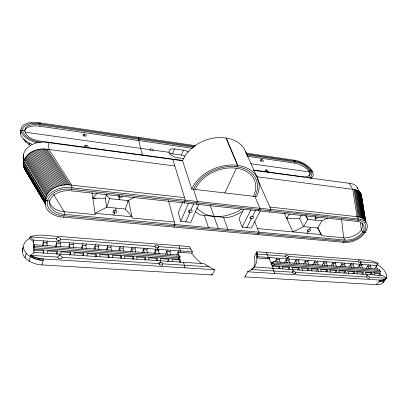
<?xml version="1.0" encoding="UTF-8"?>
<svg xmlns="http://www.w3.org/2000/svg" width="407" height="407" viewBox="0 0 407 407"><rect width="100%" height="100%" fill="white"/><g stroke="black" fill="none" stroke-linecap="round" stroke-linejoin="round"><path stroke-width="0.61" d="M174.827 165.98L47.014 149.227C36.605 147.375 21.607 154.207 23.662 166.575L45.335 202.793C43.783 190.013 59.356 183.476 70.075 184.992L184.503 197.629M45.289 203.531L45.665 200.478L46.79 197.69M29.151 261.091L30.667 255.103L34.447 252.421L204.141 263.69L210.516 267.679L214.754 269.714L212.164 274.959L41.962 264.921A20.854 14.398 10.5 0 1 35.765 263.899C30.449 262.373 24.786 259.34 22.736 253.882C21.993 248.255 23.606 240.863 29.625 238.553L29.991 237.072L32.942 235.974L36.248 235.297L40.99 235.078L189.489 246.55L192.409 251.872L191.804 253.2L192.679 254.497A37.302 23.611 26.6 0 0 201.419 263.461M22.309 251.495L22.884 248.438M32.138 144.256A18.305 10.099 13.1 0 1 20.711 135.058L20.35 132.911L20.645 131.013M182.651 160.439L41.158 141.265A17.776 9.712 13.3 0 1 35.938 140.11C23.947 137.612 19.088 124.623 35.063 124.527A17.893 9.854 13.2 0 1 40.079 124.837L193.62 147.197M246.281 153.408A34.061 25.392 -20.7 0 0 228.831 138.492L223.301 137.637A34.061 25.392 -20.7 0 0 182.601 160.734L45.233 142.175A19.551 14.866 -1.9 0 0 24.395 151.791L23.413 154.746L23.184 157.575M49.74 200.987C48.194 206.924 53.775 211.747 58.949 213.248A20.152 14.581 -6.1 0 0 64.459 214.377L344.897 240.059A16.26 10.007 -27.3 0 0 349.033 239.927C356.547 239.784 371.087 228.592 360.378 222.273A16.163 9.91 -27 0 0 356.822 221.352L71.113 190.832A20.04 14.393 -6.2 0 0 65.125 190.852C58.939 191.595 51.755 194.531 49.74 200.987L45.615 200.676L45.436 198.006L23.637 161.793L23.413 154.746M20.35 132.911L21.24 128.19M20.355 133.048L20.94 130.082L24.588 130.667M30.713 145.477L25.697 142.089L25.962 140.888M29.045 144.602L29.441 142.801M24.384 131.018C25.768 126.857 30.957 126.104 34.753 125.916A17.867 9.87 13.2 0 1 39.759 126.221L40.079 124.837M25.056 257.743L26.17 253.235L24.145 250.163L23.403 246.988M214.754 269.714L43.574 258.979L43.173 260.475L38.166 259.742L33.44 258.211L31.293 257.183L31.675 255.677L30.667 255.103M33.247 242.755L33.908 240.15L29.991 237.072M32.346 257.717L32.728 256.212L31.675 255.677M34.112 244.699L33.725 246.194L33.857 249.262L179.93 259.244L179.548 257.824L180.143 256.476L177.945 254.93L34.112 244.699L34.244 247.766L33.857 249.262M33.791 247.726L34.178 246.225L180.143 256.476L178.704 257.773L178.108 259.122L179.548 257.824M33.44 258.211L33.827 256.71L32.728 256.212M33.603 251.15L33.893 250.035L43.712 250.702L43.829 252.757M34.575 258.664L34.961 257.163L33.827 256.71M35.745 259.071L36.131 257.57L34.961 257.163M36.945 259.432L37.332 257.931L36.131 257.57M38.166 259.742L38.558 258.242L43.574 258.979M39.403 260.002L39.8 258.506M40.654 260.21L41.056 258.715M42.338 245.665L43.615 240.868M41.916 260.368L42.313 258.872M196.418 204.217L197.487 201.45L193.523 189.28M42.964 253.469L43.712 250.702M46.652 243.727L47.354 241.148M41.962 264.921L43.173 260.475M84 135.907L84.493 134.137M63.65 217.231L64.052 215.807M71.546 189.316L71.973 187.795L71.673 185.17L49.003 149.486L48.453 142.577M55.556 246.606L56.899 241.85M85.648 147.003L86.162 145.218M60.277 240.262L60.587 239.168L154.884 246.332M56.359 254.355L57.143 251.612L47.492 250.956L47.624 253.012M60.434 246.825L60.155 243.59L60.577 242.124M68.722 246.983L69.968 242.816M69.531 255.225L70.355 252.508L60.862 251.867L61.035 253.902M73.484 247.751L73.143 244.536L73.586 243.086M81.349 248.433L82.825 243.768M82.662 255.545L83.354 253.393L74.013 252.757L74.227 254.782M86.325 248.662L85.923 245.472L86.381 244.032M106.003 194.515L109.605 198.667L106.782 207.209L125.341 209.04L131.965 216.778L95.085 213.314L106.782 207.209L105.276 198.316L106.38 194.917M93.936 249.328L95.472 244.704M98.957 249.557L98.494 246.388L98.972 244.963M95.421 256.395L96.138 254.258L86.95 253.637L87.205 255.647M113.746 215.069L114.453 212.998L113.955 210.256M115.4 210.221L116.117 208.13M119.017 199.649L119.75 197.502L119.327 195.324M106.329 250.203L107.921 245.625M111.386 250.442L110.867 247.293L111.365 245.879M107.972 257.229L108.715 255.113L99.679 254.497L99.969 256.496M125.341 209.04L128.317 200.62L134.483 197.405M118.574 250.921L120.167 246.53M123.621 251.312L123.046 248.178L123.56 246.779M120.319 258.048L121.093 255.952L112.2 255.347L112.525 257.331M130.581 251.775L132.224 247.42M135.663 252.167L135.032 249.053L135.567 247.67M169.429 153.978A7.168 3.943 21.2 0 1 172.583 153.856L174.486 148.906L183.333 150.168A7.158 3.872 21.8 0 1 188.41 152.091M132.361 259.152L133.272 256.776L124.522 256.186L124.883 258.155M142.399 252.61L144.098 248.301M172.583 153.856L181.395 155.082L183.333 150.168M147.517 253.006L146.835 249.918L147.385 248.545M144.322 259.946L145.263 257.59L136.645 257.005L137.042 258.964M154.034 253.439L155.779 249.165M157.86 248.356L158.577 246.611L190.7 249.048M159.188 253.836L158.455 250.768L159.02 249.405M156.095 260.724L157.066 258.394L148.58 257.819L149.013 259.763M182.626 202.391L178.286 212.78L180.759 221.372L190.807 222.314L198.865 203.917M173.921 227.126L175.02 224.506L168.396 200.559M184.096 202.9L185.261 200.122L172.817 159.412M159.498 264.581L160.485 262.24L160.134 260.77M165.491 254.253L167.287 250.015M162.23 265.003L162.729 263.833L209.005 266.814M180.759 221.372L188.4 203.403M170.681 254.65L169.897 251.602L170.477 250.249M167.689 261.492L168.681 259.183L160.333 258.613L160.796 260.546M185.801 221.846L189.774 212.632A1.826 1.287 -17.4 0 0 192.104 210.78A1.826 1.287 -17.4 0 0 189.179 210.48A1.826 1.287 -17.4 0 0 189.769 212.632L188.97 210.002M190.929 209.961L193.574 203.831M383.928 281.308L382.371 283.358L380.235 284.351A16.697 9.076 34.5 0 1 376.689 284.656L244.851 276.887L247.609 271.774L250.442 270.233L254.034 267.007L382.692 275.549L386.441 278.083L383.15 282.636M176.78 255.052L178.622 250.854M179.828 252.325L180.423 250.987L178.978 245.736M179.1 262.25L180.123 259.956L171.902 259.401L172.395 261.319M366.575 229.965L363.614 234.478A16.662 10.226 -27.2 0 1 345.395 242.455L60.821 216.946M224.868 192.943L236.319 168.193M260.801 161.131L261.543 159.6M243.752 209.173L238.98 218.829L242.185 227.147L251.419 228.017L260.388 210.597M374.481 269.093L378.027 263.405L373.01 261.243L368.94 260.449L256.888 251.77L254.197 256.781L254.584 258.481A37.118 23.703 26.6 0 1 254.09 267.038M265.603 171.428L266.366 169.892M242.185 227.147L251.017 209.59M246.82 227.584L251.277 218.818A1.75 1.185 -22 0 0 253.592 217.053A1.75 1.185 -22 0 0 250.905 216.778A1.75 1.185 -22 0 0 251.272 218.818L250.453 216.778M252.569 216.28L255.718 210.088M247.4 156.273L294.185 163.044L294.775 161.925A14.499 7.199 27.6 0 1 298.534 162.825C303.831 163.507 317.384 174.461 305.983 176.786A14.408 7.117 27.5 0 1 302.569 176.694M257.697 234.646L258.989 232.194L254.634 221.556M269.602 212.032L270.965 209.442L257.392 178.963M254.344 266.977A37.302 23.611 26.6 0 0 256.898 259.132L256.603 254.726L257.285 253.469L256.888 251.77M257.285 253.469L257.575 256.69L256.893 257.952L269.241 258.857L270.599 262.179L272.97 262.347M256.883 256.954L257.565 255.693M253.571 267.852L254.034 267.007M251.755 269.734L252.218 268.879M253.286 268.218L253.754 267.368M267.653 258.74L268.35 257.489L266.32 252.503M269.241 258.857L269.938 257.606M380.53 271.754L274.277 264.392L273.565 265.644L271.418 264.189L273.168 261.706L379.1 269.246L380.53 271.754L379.716 272.894L271.968 265.532L270.874 262.846L379.812 270.497M272.7 262.54L273.168 261.706M274.827 262.016L277.03 258.13M257.509 228.586L321.169 234.574L317.74 228.027L303.571 226.633L299.669 218.6L301.724 214.977M280.27 262.434L279.06 259.574L279.767 258.333M278.174 268.813L279.395 266.692L272.247 266.209L273.168 268.472M284.524 262.708L286.757 258.852M287.591 258.033L288.507 256.461L358.358 261.742A1.74 0.941 33.6 0 0 361.019 262.973A1.74 0.941 33.6 0 0 359.844 260.831A1.74 0.941 33.6 0 0 358.358 261.747M289.937 263.014L288.736 260.277L289.453 259.05M307.219 233.262L308.252 231.491A1.664 1.063 -25.1 0 0 310.521 229.833A1.664 1.063 -25.1 0 0 308.074 229.594A1.664 1.063 -25.1 0 0 308.252 231.491L307.529 230.011M309.646 229.121L310.694 227.335M314.932 220.106L316 218.274L315.247 216.804M287.963 269.465L289.199 267.358L282.153 266.88L282.911 268.676M294.083 263.385L296.347 259.559M317.74 228.027L322.013 220.843L327.625 218.045M299.511 263.695L298.28 260.973L299.008 259.758M292.409 272.517L293.35 270.935L291.916 267.541L298.865 268.015L299.664 269.795M294.882 273.448L295.518 272.395L366.661 276.994A1.791 0.982 34.7 0 0 369.383 278.251A1.791 0.982 34.7 0 0 368.152 276.007A1.791 0.982 34.7 0 0 366.661 276.999M297.609 270.1L298.865 268.015M303.51 264.057L305.805 260.256M308.954 264.367L307.692 261.66L308.43 260.455M309.279 176.083C311.223 169.76 302.798 165.771 297.939 163.94A14.484 7.214 27.6 0 0 294.19 163.044M307.127 270.731L308.394 268.661L301.546 268.198L302.549 270.421M312.81 264.713L315.135 260.948M318.264 265.028L316.972 262.342L317.719 261.141M316.509 271.352L317.796 269.302L311.04 268.839L312.067 271.052M321.983 265.369L324.333 261.63M327.711 266.214L326.129 263.008L326.882 261.818M343.447 242.338L344.169 241.203M357.59 220.151L358.353 218.951L357.031 216.682L352.777 189.306L349.135 183.272M325.758 271.968L327.06 269.927L320.401 269.475L321.454 271.673M331.028 266.01L333.404 262.301M336.508 266.326L335.159 263.67L335.923 262.484M334.885 272.573L336.202 270.548L329.629 270.1L330.708 272.288M339.952 266.641L342.353 262.963M345.441 266.956L344.068 264.316L344.836 263.146M343.884 273.168L345.217 271.159L346.108 272.883M348.758 267.267L351.185 263.614M351.857 267.516L350.412 264.784L352.854 264.962L353.632 263.797M352.762 273.758L354.105 271.764L355.016 273.479M360.454 262.937L361.121 261.95L377.645 263.202M357.443 267.887L359.895 264.26M360.51 267.994L359.111 265.415L361.528 265.593L362.311 264.438M258.486 210.846L259.946 208.247L254.904 196.454M361.523 274.338L362.881 272.359L363.807 274.064M366.02 268.493L368.493 264.896M369.129 268.61L367.704 266.046L370.085 266.219L370.879 265.069M370.161 274.908L371.535 272.944L372.476 274.644M378.693 275.473L380.077 273.524L381.273 275.636M377.487 264.158L378.027 263.405M287.846 218.325L286.589 218.193L289.514 214.113M376.689 284.661L379.97 280.077C382.244 280.209 384.844 279.874 386.441 278.083M379.146 281.227L379.919 281.252L380.749 280.102M379.919 281.252L380.667 281.237L381.496 280.087M380.667 281.237L381.379 281.176L382.209 280.031M381.379 281.176L382.061 281.074L382.89 279.93M382.061 281.074L382.702 280.932L383.531 279.782M382.702 280.932L383.302 280.744L384.132 279.599M383.302 280.744L384.691 279.37M383.857 280.515L385.2 279.105M384.371 280.25L385.663 278.8M384.834 279.945L386.08 278.459M271.418 264.189L272.115 263.365M95.991 198.438L92.832 198.112L96.978 193.294M385.251 279.604C389.611 273.784 382.025 267.231 377.218 264.535L376.18 266.661L377.645 269.246M251.908 269.78L252.671 269.022M242.704 211.294L237.128 214.372A26.455 18.681 -20.7 0 1 231.593 216.58L227.706 217.704L200.117 214.957L197.446 213.136A26.643 18.941 -19.9 0 1 195.665 211.65M244.851 276.887L245.68 276.511M92.832 198.112L105.276 198.316M286.589 218.193L299.669 218.6M360.271 222.237L361.396 229.726L362.703 231.99L365.394 232.178M247.609 271.774L379.97 280.077M31.136 255.367L57.85 257.087M62.164 257.361L158.939 263.588M251.348 269.541L292.374 272.191M369.47 277.172L386.274 278.261M345.217 271.159L338.736 270.721L339.835 272.894M354.105 271.764L347.715 271.332L348.84 273.489M362.881 272.359L356.573 271.932L357.488 273.641M371.535 272.944L365.313 272.522L366.244 274.226M380.077 273.524L373.936 273.107L374.883 274.801M34.244 247.766L178.704 257.773M33.908 240.15L192.409 251.872M257.575 256.69L376.979 265.522M60.155 243.59L56.487 243.32L56.741 246.561M73.143 244.536L69.531 244.271L69.856 247.492M85.923 245.472L82.367 245.212L82.738 248.285M98.494 246.388L94.999 246.133L95.426 249.191M110.867 247.293L107.428 247.039L107.911 250.076M123.046 248.178L119.658 247.934L120.197 250.951M135.032 249.053L131.7 248.814L132.29 251.811M146.835 249.918L143.554 249.679L144.195 252.655M158.455 250.768L155.225 250.529L155.917 253.49M169.897 251.602L166.712 251.368L167.486 254.426M191.804 253.2L178.032 252.198L178.973 255.703M279.06 259.574L276.328 259.371L277.528 262.24M288.736 260.277L286.045 260.083L287.281 262.932M298.28 260.973L295.624 260.78L296.891 263.614M307.692 261.66L305.072 261.472L306.374 264.285M316.972 262.342L314.392 262.154L315.725 264.952M326.129 263.008L323.58 262.82L324.944 265.603M335.159 263.67L332.646 263.487L334.035 266.249M344.068 264.316L341.585 264.138L343.009 266.885M30.423 236.879L56.39 238.853M257.366 254.105L285.424 256.227M345.207 241.295L62.52 215.669A18.625 13.426 -6 0 1 47.599 200.773A18.62 13.416 -6 0 1 69.953 189.204M250.651 163.716L309.117 171.886L309.727 170.777L312.164 171.062L312.947 172.889M174.323 221.983L132.229 218.06L128.475 200.061M22.767 130.408L20.945 130.22L21.352 132.229M109.605 198.667L128.317 200.62M322.013 220.843L307.768 219.358L305.769 215.608M69.973 189.148L358.643 220.268M269.902 207.061L358.104 216.804C361.253 217.094 364.692 218.742 365.705 221.957L361.299 194.668L357.092 187.439M191.753 189.077L256.522 196.642A35.791 25.534 -20.7 0 0 240.461 165.858L234.691 165.064A35.791 25.534 -20.7 0 0 191.753 189.077L182.601 160.734M37.434 122.507L195.462 145.691M256.369 176.669L354.085 189.479C356.715 189.81 359.442 191.051 360.78 193.452L365.165 220.731M253.576 170.055L302.569 176.694M253.551 170.335L351.236 183.582A15.517 10.078 -28.4 0 1 357.621 188.65M39.82 142.135L40.761 142.262M183.832 158.593L177.249 157.687A7.209 3.917 21.3 0 1 169.114 152.355A7.209 3.917 21.3 0 1 174.486 148.906M24.913 132.163L150.005 149.649M153.093 150.081L169.098 152.32M360.292 219.19L69.042 187.51A20.691 14.911 -6 0 0 46.739 197.675M39.759 126.221L192.501 148.326M38.655 123.647L194.541 146.439M246.204 153.994L295.263 161.167M246.698 154.925L294.775 161.925M245.797 153.083L295.619 160.414M47.69 200.783L45.665 200.478L45.487 197.807L23.677 161.599L23.458 154.553M364.026 232.122L365.293 232.331M310.968 170.95L312.23 171.184M37.332 257.931L38.558 258.242M127.676 201.485L128.846 201.841L127.92 200.193M210.989 274.455L212.164 274.959M31.293 257.183L28.454 255.337L26.17 253.235M272.125 262.937L274.277 264.392M29.625 238.553L33.532 241.646L33.695 245.431M25.697 142.089L23.616 138.802M27.157 172.741L26.435 171.952L27.401 173.57M310.979 169.302L312.164 171.062M47.014 149.227L70.075 184.992M45.742 149.094L68.758 184.88M44.429 149.018L67.394 184.829M43.106 149.013L66.02 184.849M41.784 149.074L64.647 184.931M40.466 149.196L63.278 185.078M39.164 149.384L61.915 185.287M37.876 149.639L60.572 185.567M36.615 149.954L59.249 185.907M35.378 150.336L57.957 186.309M34.178 150.773L56.7 186.767M33.018 151.272L55.484 187.286M31.904 151.826L54.309 187.861M30.84 152.432L53.19 188.492M29.833 153.088L52.121 189.169M28.887 153.795L51.119 189.891M53.648 194.571L64.199 211.716L64.454 214.377M28.002 154.543L50.178 190.659M27.188 155.337L49.313 191.468M26.445 156.166L48.514 192.313M25.778 157.026L47.797 193.188M25.188 157.916L47.161 194.093M24.679 158.832L46.607 195.019M24.242 159.793L46.123 195.991M23.397 163.629L45.136 199.847M23.397 164.632L45.111 200.855M23.489 165.608L45.177 201.826M23.662 166.575L23.927 167.526L45.253 203.205M28.047 174.649L35.15 186.533M35.791 187.612L44.505 202.193M23.927 167.526L45.263 203.592M45.462 204.075L24.267 168.462M24.695 169.373L45.854 204.843M370.085 266.219L371.515 268.778M360.419 263.09L361.106 264.347M366.646 274.481L367.358 275.788M361.528 265.593L362.932 268.167M344.897 240.059L343.656 237.769L341.651 219.811M352.854 264.962L354.314 267.689M293.829 160.134L294.302 161.03M317.735 227.818L321.754 235.729L343.656 237.769A16.199 10.012 -27.3 0 0 347.782 237.642C354.573 236.645 364.29 231.364 362.444 223.275M336.202 270.548L337.072 272.283M305.906 215.618L307.768 219.358L303.571 226.633L292.969 231.924L284.289 213.248M327.06 269.927L327.915 271.673M317.796 269.302L318.63 271.057M308.394 268.661L309.213 270.431M245.523 151.323L257.702 178.622M287.535 257.641L288.105 258.949M289.199 267.358L289.977 269.149M226.185 137.973L237.703 165.369L236.976 166.778L237.561 165.349L226.048 137.953M279.395 266.692L280.148 268.493M272.736 268.249L274.878 273.484M223.555 217.292L227.9 229.345M210.175 205.143L218.228 228.459M204.406 215.384L208.425 227.564M49.506 202.223C50.631 206.522 54.716 209.244 58.715 210.582A20.06 14.571 -6 0 0 64.199 211.716L95.279 214.616L92.028 192.669M183.521 262.322L185.032 267.852M180.123 259.956L180.769 262.352M361.299 194.668L365.888 222.67M138.655 137.347L139.138 139.26L138.701 140.542L142.399 155.235M168.681 259.183L169.17 261.106M157.066 247.873L157.402 249.282M256.207 253.032L256.603 254.726M157.066 258.394L157.631 260.821M145.263 257.59L145.792 260.032M133.272 256.776L133.761 259.239M121.093 255.952L121.535 258.425M361.07 194.047L365.501 221.606M360.429 192.893L364.799 220.167M361.467 195.314L361.574 195.986M360.022 192.363L364.367 219.638M359.554 191.87L363.878 219.144M108.715 255.113L109.117 257.606M359.035 191.417L363.334 218.691M358.46 191.005L362.729 218.284M357.839 190.639L362.072 217.918M357.168 190.308L361.365 217.597M356.451 190.028L360.607 217.323M355.693 189.799L359.803 217.099M354.894 189.611L358.964 216.921M354.085 189.479L358.104 216.804M96.138 254.258L96.49 256.766M83.354 253.393L83.613 255.555M70.355 252.508L70.559 254.538M58.618 240.486L58.74 241.987M59.753 254.105L59.88 255.667M57.143 251.612L57.306 253.658M39.947 122.853L40.013 123.845M47.161 245.884L46.953 242.623L43.223 242.353L43.412 245.614M33.893 250.035L34.01 252.813M38.655 123.682A16.529 9.066 13.2 0 0 22.685 130.398A16.519 9.056 13.2 0 0 39.82 142.094M295.284 161.203A13.365 6.614 27.6 0 1 311.019 170.955A13.36 6.609 27.6 0 1 307.519 177.813M37.48 142.765A18.361 10.068 13.2 0 1 21.306 132.229M20.599 130.998A18.315 10.109 13.1 0 1 20.864 130.382M21.195 128.18A18.371 10.078 13.2 0 1 37.434 122.532M312.983 172.894A14.85 7.346 27.6 0 1 310.282 178.317M311.833 177.752A14.81 7.372 27.6 0 1 311.462 178.642M295.635 160.439A14.856 7.351 27.6 0 1 311.009 169.302M181.395 155.082A7.117 3.902 21.8 0 1 184.864 156.115M193.447 189.275A34 24.252 -20.7 0 1 236.299 166.692A34 24.252 -20.7 0 1 254.97 196.459M195.136 189.469A32.209 22.975 -20.7 0 1 235.714 168.116A32.209 22.975 -20.7 0 1 253.419 196.281M241.794 209.005A32.209 22.975 -20.7 0 1 234.727 212.871L227.02 215.42A32.209 22.975 -20.7 0 1 202.844 212.973L197.848 209.05A32.209 22.975 -20.7 0 1 196.861 207.875M358.613 220.314A14.988 9.193 -27.2 0 1 364.087 232.127A14.993 9.198 -27.2 0 1 345.238 241.249M318.147 217.206A1.694 1.094 -26 0 1 315.822 218.244A1.694 1.094 -26 0 1 315.522 216.59M122.181 195.884A1.959 1.43 -10.9 0 1 119.75 197.502A1.959 1.43 -10.9 0 1 118.554 195.497M23.413 159.513A19.556 14.876 -1.8 0 1 23.133 157.575M360.266 219.22A16.656 10.216 -27.2 0 1 366.61 229.965M60.836 216.911A20.701 14.927 -6 0 1 45.238 203.531M85.226 146.82A1.75 0.982 15.9 0 0 87.998 146.739A1.75 0.982 15.9 0 0 85.719 145.192A1.75 0.982 15.9 0 0 85.226 146.82M83.572 135.663A1.72 0.941 15.9 0 0 86.289 135.612A1.72 0.941 15.9 0 0 84.061 134.112A1.72 0.941 15.9 0 0 83.572 135.663M260.821 160.582A1.491 0.758 25.8 0 0 263.207 161.304A1.491 0.758 25.8 0 0 261.894 159.681A1.491 0.758 25.8 0 0 260.821 160.582M265.644 170.92A1.516 0.783 26.3 0 0 268.076 171.652A1.516 0.783 26.3 0 0 266.722 169.968A1.516 0.783 26.3 0 0 265.644 170.92M150.351 150.173A1.633 0.895 19.9 0 0 153.022 150.544A1.633 0.895 19.9 0 0 151.282 148.881A1.633 0.895 19.9 0 0 150.351 150.173M113.985 212.902A1.928 1.379 -10.6 0 0 116.834 211.426A1.928 1.379 -10.6 0 0 113.955 210.5A1.928 1.379 -10.6 0 0 113.985 212.902M292.587 272.553A1.852 1.124 31.9 0 0 295.482 273.326A1.852 1.124 31.9 0 0 293.773 271.006A1.852 1.124 31.9 0 0 292.587 272.553M285.628 256.573A1.801 1.073 30.7 0 0 288.456 257.341A1.801 1.073 30.7 0 0 286.813 255.123A1.801 1.073 30.7 0 0 285.628 256.573M57.097 239.947A2.127 1.44 12.4 0 0 60.551 239.545A2.127 1.44 12.4 0 0 57.825 237.551A2.127 1.44 12.4 0 0 57.097 239.947M155.301 247.054A1.954 1.297 21.5 0 0 158.501 247.293A1.954 1.297 21.5 0 0 156.395 245.075A1.954 1.297 21.5 0 0 155.301 247.054M58.577 258.236A2.188 1.531 12.2 0 0 62.129 257.763A2.188 1.531 12.2 0 0 59.32 255.688A2.188 1.531 12.2 0 0 58.577 258.236M159.376 264.347A2.004 1.374 22.3 0 0 162.652 264.555A2.004 1.374 22.3 0 0 160.48 262.235A2.004 1.374 22.3 0 0 159.376 264.347"/></g></svg>
